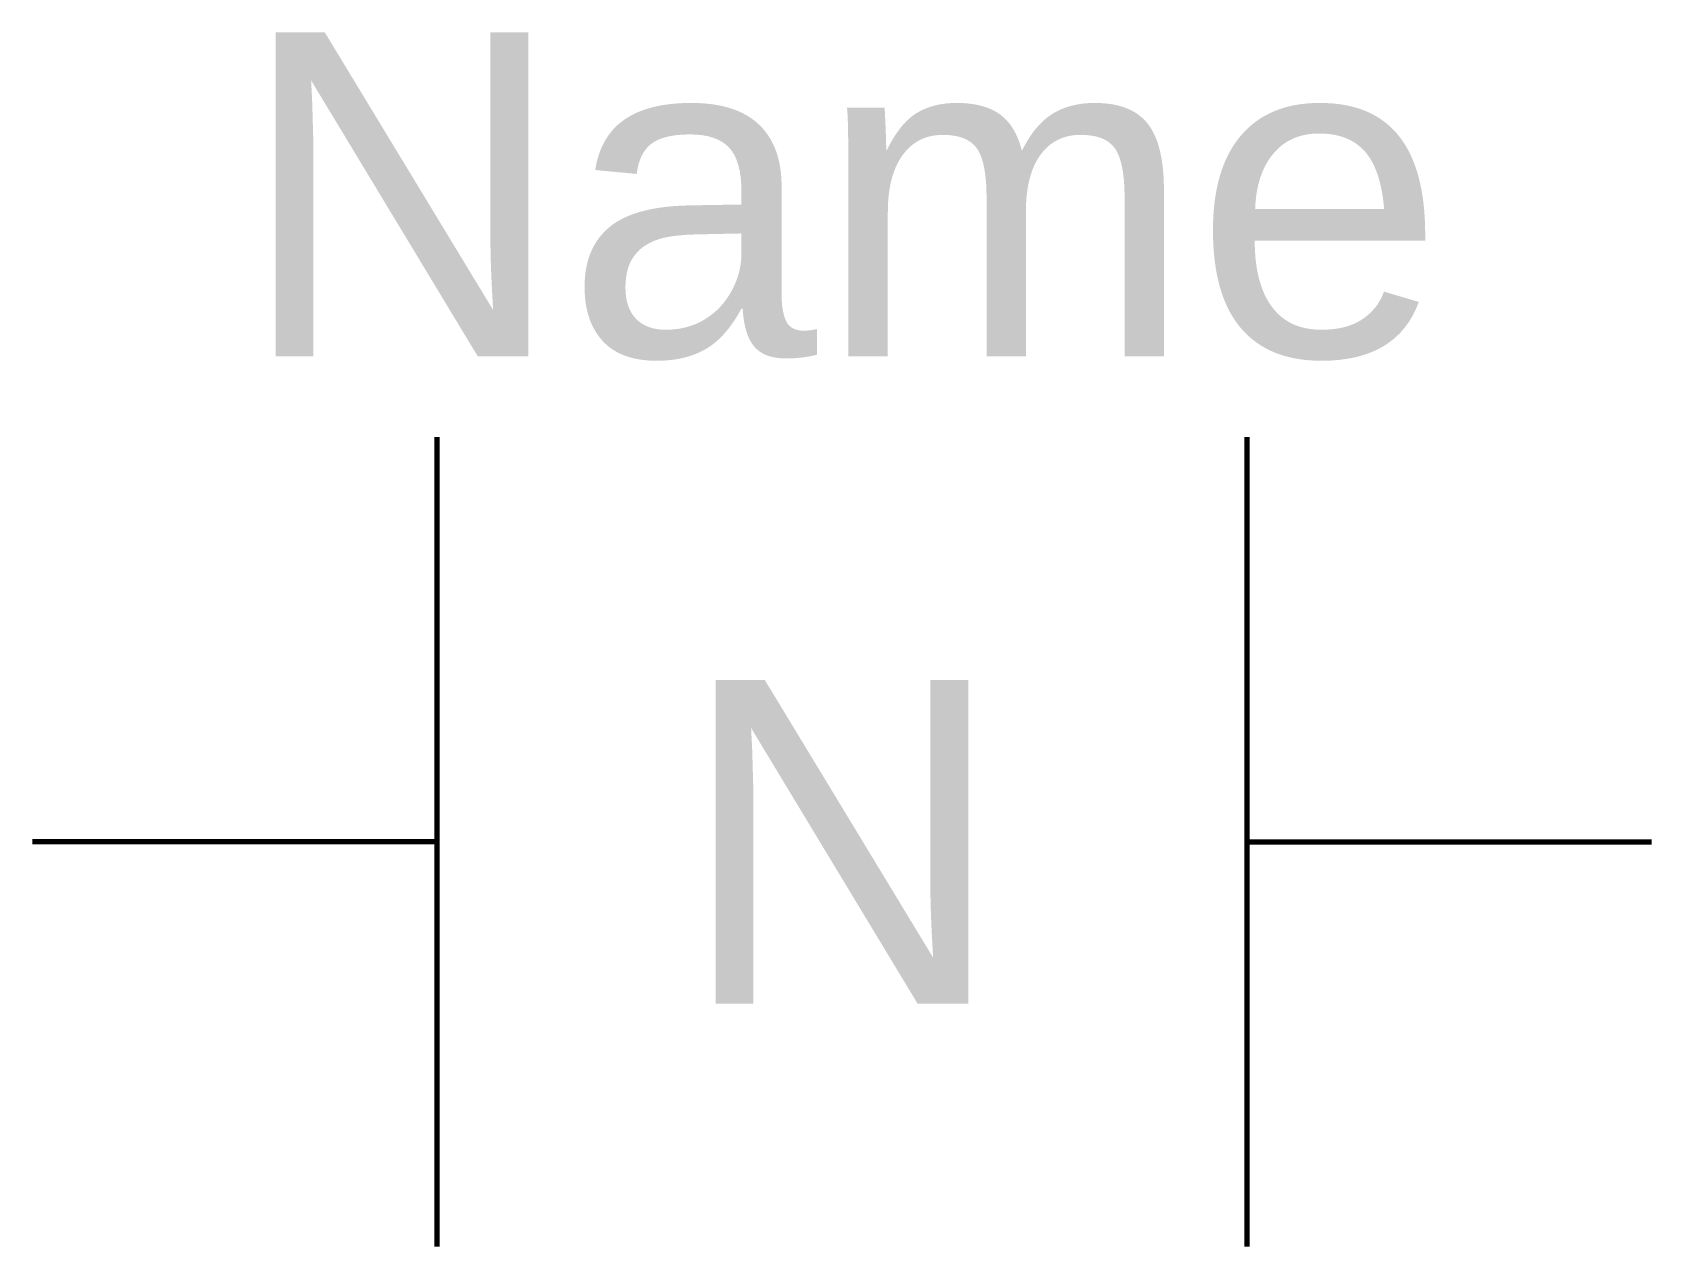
# Model space of a CAD drawing. Header units: millimetres. Extents: x 0 to 20, y -5 to 10.
import ezdxf
from ezdxf.enums import TextEntityAlignment as Align

# ---------------------------------------------------------------- set-up
doc = ezdxf.new("R2010")
doc.units = ezdxf.units.MM
doc.layers.get('0').update_dxf_attribs({"lineweight": 25})
doc.styles.add('textstyle11', font='')
doc.styles.add('textstyle12', font='')
doc.styles.get('textstyle11').set_extended_font_data('Arial')
doc.styles.get('textstyle12').set_extended_font_data('Arial')

msp = doc.modelspace()

# ---------------------------------------------------------------- linework, layer by layer
at = {"lineweight": 70}
for p, q in [((5, -5), (5, 5)), ((15, 5), (15, -5)), ((5, 0), (0, 0)), ((15, 0), (20, 0))]:
    msp.add_line(p, q, dxfattribs=at)

# ---------------------------------------------------------------- texts
at = {"insert": (10, 0), "char_height": 2.5, "attachment_point": 5, "style": 'textstyle11'}
msp.add_mtext('\\H4;N', dxfattribs=at)
at = {"style": 'textstyle12'}
msp.add_attdef('Name', text='B1', height=4, dxfattribs=at).set_placement((10, 8), align=Align.MIDDLE_CENTER)

doc.saveas('drawing.dxf')
